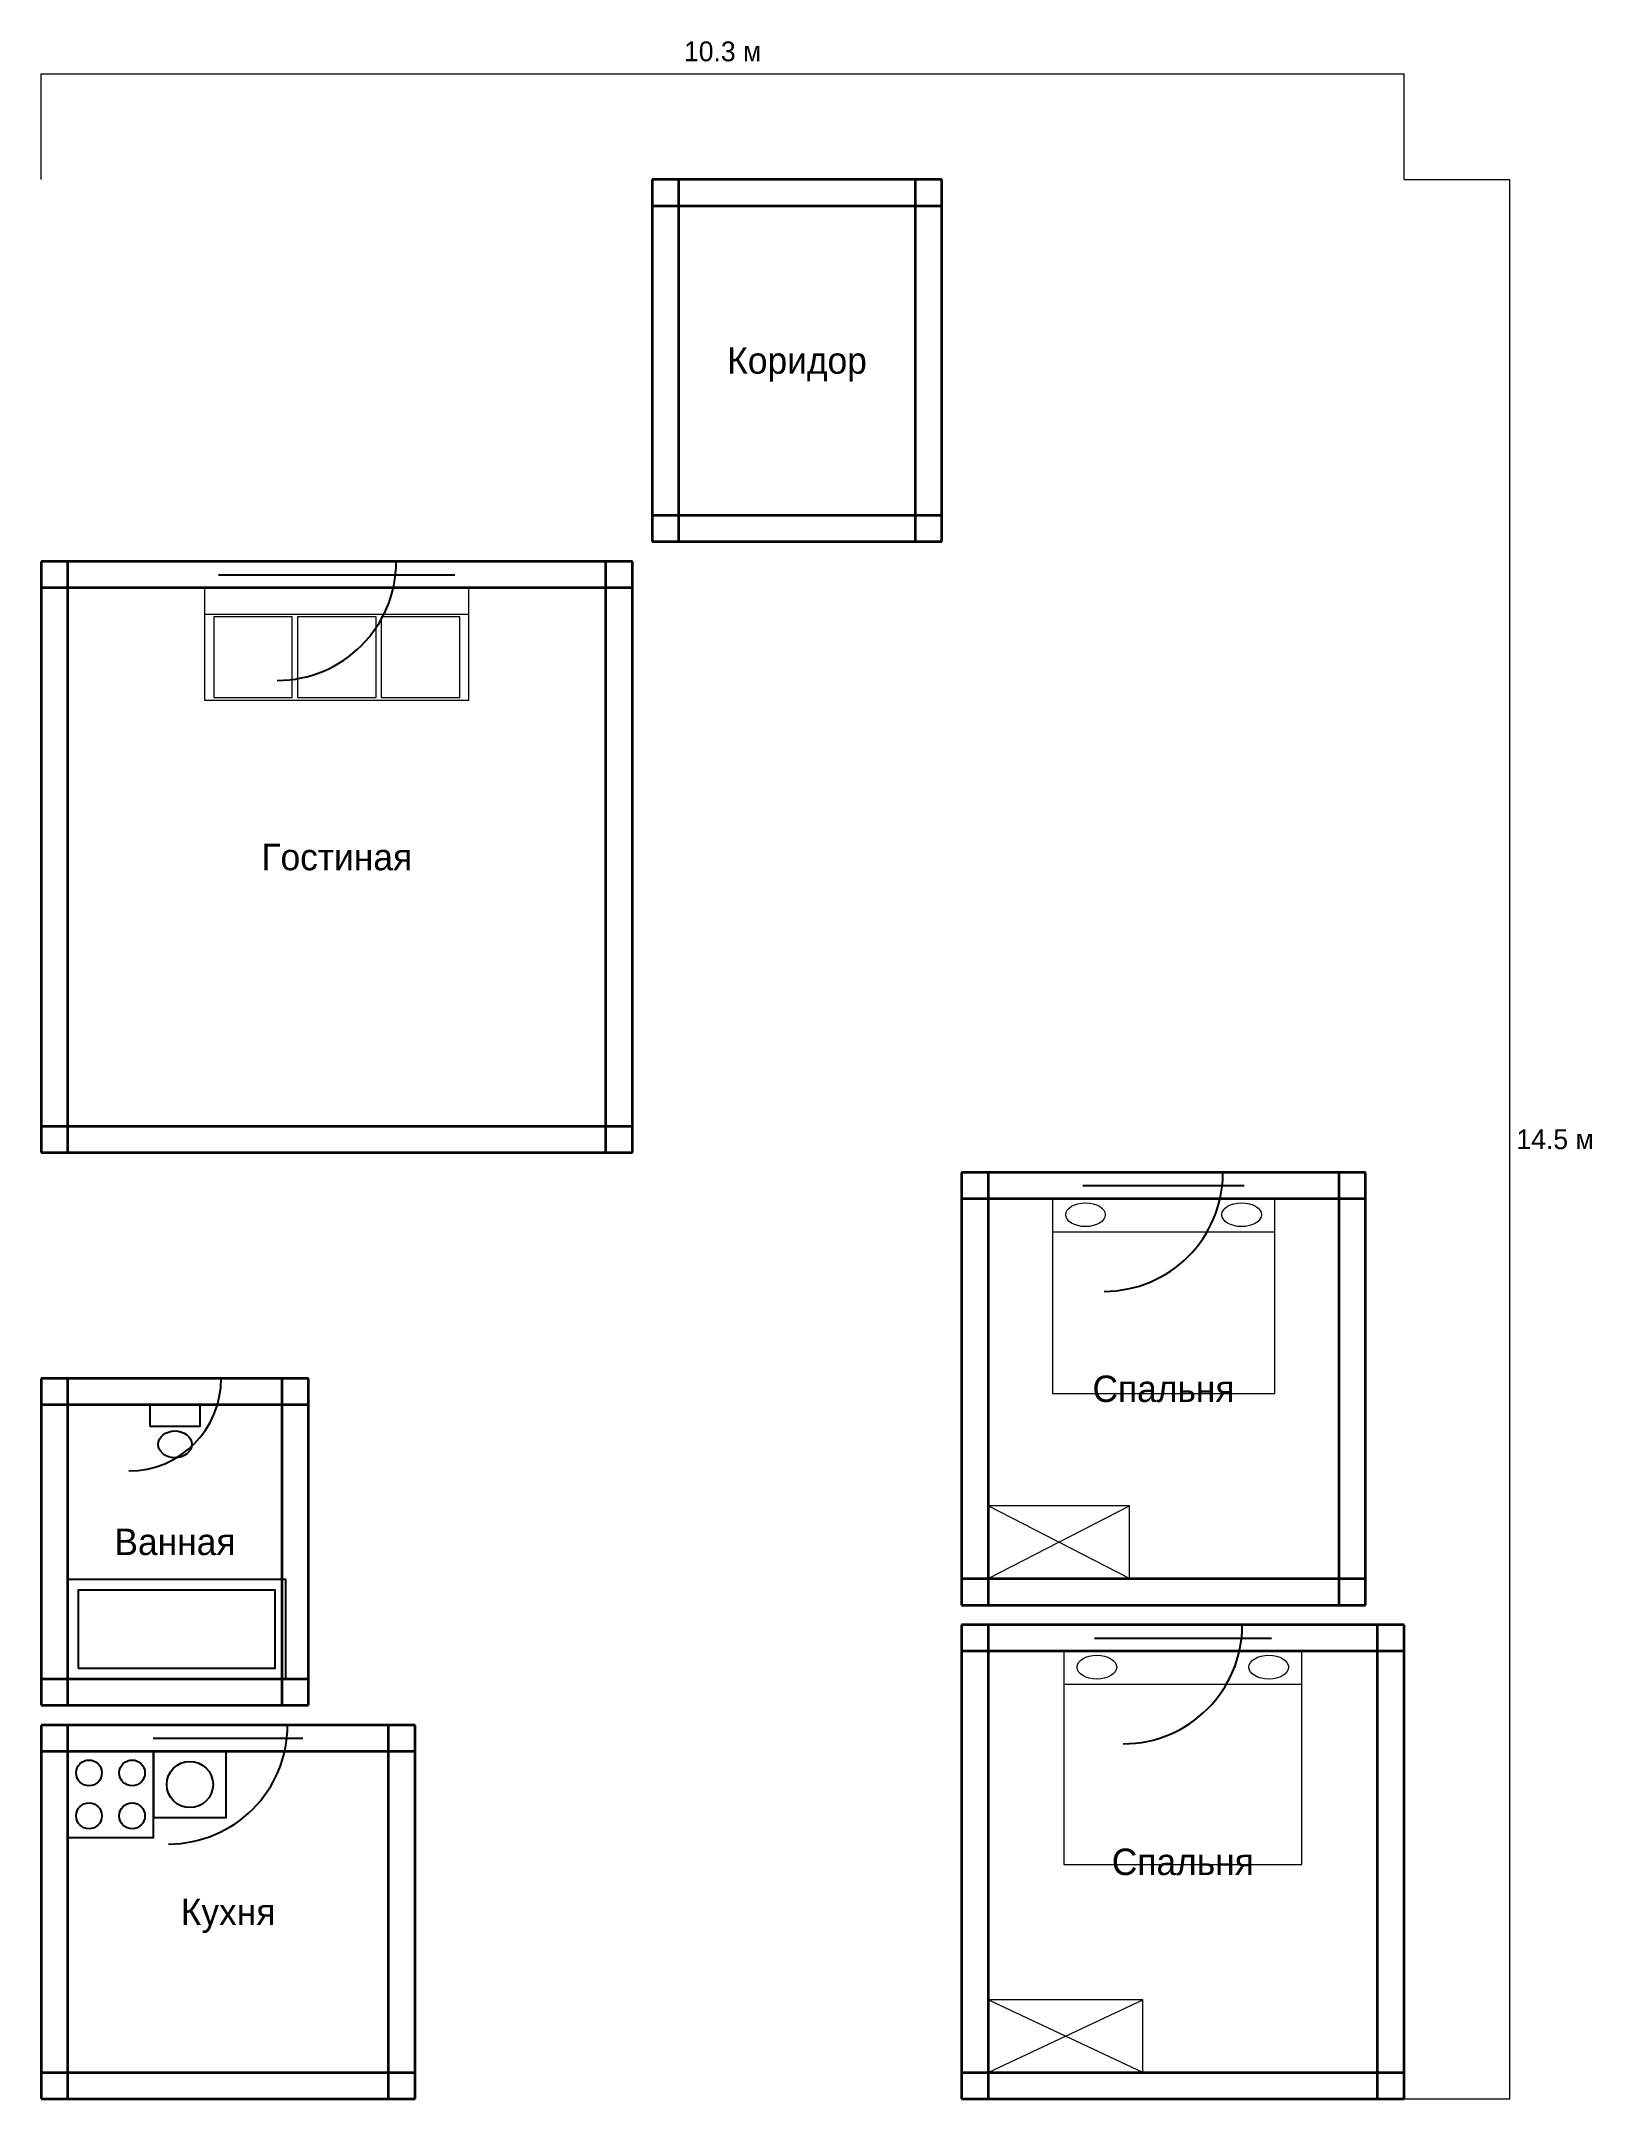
# Model space of a CAD drawing. Header units: metres. Extents: x 0 to 1173, y 0 to 1557.
import ezdxf
from ezdxf.enums import TextEntityAlignment as Align

# ---------------------------------------------------------------- set-up
doc = ezdxf.new("R2010")
doc.units = ezdxf.units.M
for name, color, linetype, lineweight in [('Двери', 7, 'Continuous', 25), ('Мебель', 7, 'Continuous', 18), ('Окна', 7, 'Continuous', 25), ('Размеры', 1, 'Continuous', 13), ('Стены', 7, 'Continuous', 35), ('Текст', 7, 'Continuous', 13)]:
    doc.layers.add(name, color=color, linetype=linetype, lineweight=lineweight)

msp = doc.modelspace()

# ---------------------------------------------------------------- linework, layer by layer
at = {"layer": 'Двери'}
for p, q in [((178.6, 1163.1), (268.6, 1163.1)), ((804, 700.9), (894, 700.9)), ((66.2, 545), (136.2, 545)), ((818.6, 358.6), (908.6, 358.6)), ((96.4, 282.8), (186.4, 282.8))]:
    msp.add_line(p, q, dxfattribs=at)
for centre, radius in [((178.6, 1163.1), 90), ((804, 700.9), 90), ((66.2, 545), 70), ((818.6, 358.6), 90), ((96.4, 282.8), 90)]:
    msp.add_arc(centre, radius, 270, 360, dxfattribs=at)
at = {"layer": 'Мебель'}
for p, q in [((123.6, 1123.1), (323.6, 1123.1)), ((765, 655.9), (933.1, 655.9)), ((716.3, 393.6), (823.2, 448.6)), ((823.2, 393.6), (716.3, 448.6)), ((773.6, 313.6), (953.6, 313.6)), ((716.3, 20), (833.4, 75)), ((833.4, 20), (716.3, 75))]:
    msp.add_line(p, q, dxfattribs=at)
for points in [[(123.6, 1058.1), (323.6, 1058.1), (323.6, 1143.1), (123.6, 1143.1), (123.6, 1058.1)], [(130.6, 1060.1), (189.9, 1060.1), (189.9, 1121.1), (130.6, 1121.1), (130.6, 1060.1)], [(193.9, 1060.1), (253.3, 1060.1), (253.3, 1121.1), (193.9, 1121.1), (193.9, 1060.1)], [(257.3, 1060.1), (316.6, 1060.1), (316.6, 1121.1), (257.3, 1121.1), (257.3, 1060.1)], [(765, 533.6), (933.1, 533.6), (933.1, 680.9), (765, 680.9), (765, 533.6)], [(716.3, 393.6), (823.2, 393.6), (823.2, 448.6), (716.3, 448.6), (716.3, 393.6)], [(773.6, 177.2), (953.6, 177.2), (953.6, 338.6), (773.6, 338.6), (773.6, 177.2)], [(716.3, 20), (833.4, 20), (833.4, 75), (716.3, 75), (716.3, 20)]]:
    msp.add_lwpolyline(points, dxfattribs=at)
for centre in [(790, 668.9), (908.1, 668.9), (798.6, 326.6), (928.6, 326.6)]:
    msp.add_ellipse(centre, major_axis=(15, 0), ratio=0.6, dxfattribs=at)
at = {"layer": 'Окна'}
for p, q in [((134.2, 1163.1), (313, 1163.1)), ((134.2, 1153.1), (313, 1153.1)), ((134.2, 1143.1), (313, 1143.1)), ((787.9, 700.9), (910.1, 700.9)), ((787.9, 690.9), (910.1, 690.9)), ((787.9, 680.9), (910.1, 680.9)), ((796.7, 358.6), (930.6, 358.6)), ((796.7, 348.6), (930.6, 348.6)), ((796.7, 338.6), (930.6, 338.6)), ((84.8, 282.8), (198, 282.8)), ((84.8, 272.8), (198, 272.8)), ((84.8, 262.8), (198, 262.8))]:
    msp.add_line(p, q, dxfattribs=at)
at = {"layer": 'Размеры', "color": 1}
for p, q in [((0, 1532), (1031, 1532)), ((0, 1452), (0, 1532)), ((1031, 1452), (1031, 1532)), ((1031, 1452), (1111, 1452)), ((1111, 0), (1111, 1452)), ((1031, 0), (1111, 0))]:
    msp.add_line(p, q, dxfattribs=at)
at = {"layer": 'Сантехника'}
for points in [[(82.2, 508.9), (120.2, 508.9), (120.2, 525), (82.2, 525), (82.2, 508.9)], [(20, 317.8), (185, 317.8), (185, 392.8), (20, 392.8), (20, 317.8)], [(28, 325.8), (177, 325.8), (177, 384.8), (28, 384.8), (28, 325.8)], [(20, 197.8), (85, 197.8), (85, 262.8), (20, 262.8), (20, 197.8)], [(85, 212.8), (140, 212.8), (140, 262.8), (85, 262.8), (85, 212.8)]]:
    msp.add_lwpolyline(points, dxfattribs=at)
for centre, radius in [((36.2, 246.6), 9.75), ((68.8, 246.6), 9.75), ((112.5, 237.8), 17.5), ((36.2, 214.1), 9.75), ((68.8, 214.1), 9.75)]:
    msp.add_circle(centre, radius, dxfattribs=at)
msp.add_ellipse((101.2, 495.1), major_axis=(12.7, 0), ratio=0.8, dxfattribs=at)
at = {"layer": 'Стены'}
for p, q in [((681.3, 1452), (462.2, 1452)), ((462.2, 1452), (462.2, 1178.1)), ((482.2, 1452), (482.2, 1178.1)), ((661.3, 1178.1), (661.3, 1452)), ((681.3, 1178.1), (681.3, 1452)), ((681.3, 1432), (462.2, 1432)), ((462.2, 1198.1), (681.3, 1198.1)), ((462.2, 1178.1), (681.3, 1178.1)), ((447.2, 1163.1), (0, 1163.1)), ((0, 1163.1), (0, 715.9)), ((20, 1163.1), (20, 715.9)), ((427.2, 715.9), (427.2, 1163.1)), ((447.2, 715.9), (447.2, 1163.1)), ((447.2, 1143.1), (0, 1143.1)), ((0, 735.9), (447.2, 735.9)), ((0, 715.9), (447.2, 715.9)), ((1001.8, 700.9), (696.3, 700.9)), ((696.3, 700.9), (696.3, 373.6)), ((716.3, 700.9), (716.3, 373.6)), ((981.8, 373.6), (981.8, 700.9)), ((1001.8, 373.6), (1001.8, 700.9)), ((1001.8, 680.9), (696.3, 680.9)), ((202.3, 545), (0, 545)), ((0, 545), (0, 297.8)), ((20, 545), (20, 297.8)), ((182.3, 297.8), (182.3, 545)), ((202.3, 297.8), (202.3, 545)), ((202.3, 525), (0, 525)), ((696.3, 393.6), (1001.8, 393.6)), ((696.3, 373.6), (1001.8, 373.6)), ((1031, 358.6), (696.3, 358.6)), ((696.3, 358.6), (696.3, 0)), ((716.3, 358.6), (716.3, 0)), ((1011, 0), (1011, 358.6)), ((1031, 0), (1031, 358.6)), ((1031, 338.6), (696.3, 338.6)), ((0, 317.8), (202.3, 317.8)), ((0, 297.8), (202.3, 297.8)), ((282.8, 282.8), (0, 282.8)), ((0, 282.8), (0, 0)), ((20, 282.8), (20, 0)), ((262.8, 0), (262.8, 282.8)), ((282.8, 0), (282.8, 282.8)), ((282.8, 262.8), (0, 262.8)), ((0, 20), (282.8, 20)), ((696.3, 20), (1031, 20)), ((0, 0), (282.8, 0)), ((696.3, 0), (1031, 0))]:
    msp.add_line(p, q, dxfattribs=at)

# ---------------------------------------------------------------- texts
at = {"layer": 'Размеры', "color": 1}
msp.add_text('10.3 м', height=15, dxfattribs=at).set_placement((515.5, 1537), align=Align.BOTTOM_CENTER)
msp.add_text('14.5 м', height=15, dxfattribs=at).set_placement((1116, 726), align=Align.MIDDLE_LEFT)
at = {"layer": 'Текст'}
for s, p in [('Коридор', (571.8, 1315.1)), ('Гостиная', (223.6, 939.5)), ('Спальня', (849, 537.2)), ('Ванная', (101.2, 421.4)), ('Спальня', (863.6, 179.3)), ('Кухня', (141.4, 141.4))]:
    msp.add_text(s, height=20, dxfattribs=at).set_placement(p, align=Align.MIDDLE_CENTER)

doc.saveas('drawing.dxf')
